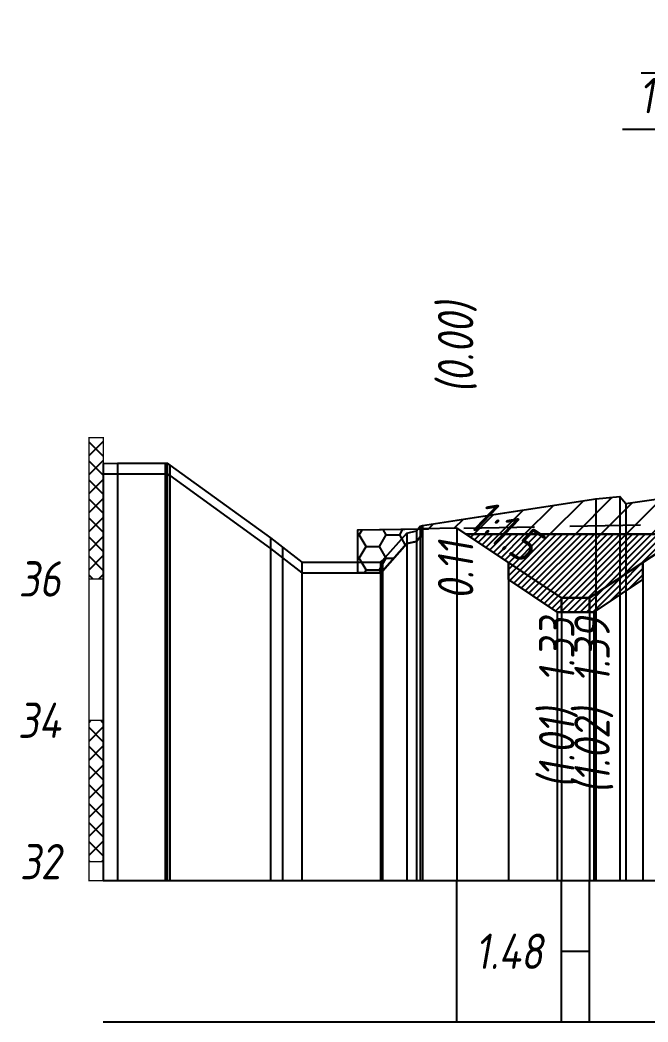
# Model space of a CAD drawing. Extents: x -717 to 1451, y -133302 to 233.
# Drawn here: x -282.5 to -238.1, y -111398.1 to -111327.2 of the extents above; entities that cross this region are included whole.
import ezdxf
from ezdxf.enums import TextEntityAlignment as Align

# ---------------------------------------------------------------- set-up
doc = ezdxf.new("R2010")
doc.units = 0
doc.linetypes.add('штриховая', pattern=[0.75, 0.5, -0.25])
for name, color, linetype in [('Интерполированный поперечник', 2, 'Continuous'), ('Код_514', 1, 'Continuous'), ('Контур_0', 7, 'Continuous'), ('Контур_508', 7, 'Continuous'), ('Контур_512', 7, 'Continuous'), ('Контур_513', 7, 'Continuous'), ('Контур_818', 7, 'Continuous'), ('Красный поперечник', 1, 'Continuous'), ('Линейка абсолютных высот', 7, 'Continuous'), ('Объём_2650', 7, 'Continuous'), ('Объём_2662', 7, 'Continuous'), ('Объём_2663', 7, 'Continuous'), ('Объём_2664', 7, 'Continuous'), ('Объём_2667', 7, 'Continuous'), ('Объём_2668', 7, 'Continuous'), ('Объём_2669', 7, 'Continuous'), ('Объём_2675', 7, 'Continuous'), ('Рабочие отметки', 7, 'Continuous'), ('Рабочие отметки доп.', 7, 'Continuous'), ('Таблица', 7, 'Continuous'), ('Уклоны проезжей части', 7, 'Continuous'), ('Черный поперечник', 3, 'Continuous')]:
    doc.layers.add(name, color=color, linetype=linetype)
for name, color, linetype, true_color in [('Контур_2570', 7, 'Continuous', 0x80ff00), ('Контур_2583', 3, 'Continuous', 0x00ff00), ('Контур_2584', 3, 'Continuous', 0x00ff00), ('Контур_2736', 4, 'Continuous', 0x00ffff), ('Контур_2741', 4, 'Continuous', 0x00ffff), ('Контур_2742', 4, 'Continuous', 0x00ffff), ('Контур_2743', 4, 'Continuous', 0x00ffff), ('Контур_2744', 7, 'Continuous', 0xa4ffff), ('Контур_2750', 4, 'Continuous', 0x00ffff), ('Контур_2751', 4, 'Continuous', 0x00ffff), ('Контур_2752', 4, 'Continuous', 0x00ffff), ('Контур_707', 4, 'Continuous', 0x00ffff), ('Контур_720', 131, 'Continuous', 0xaaffff), ('Объём_2583', 3, 'Continuous', 0x00ff00), ('Объём_2584', 3, 'Continuous', 0x00ff00), ('Объём_2594', 3, 'Continuous', 0x00ff00), ('Объём_2598', 3, 'Continuous', 0x00ff00), ('Объём_2600', 7, 'Continuous', 0x808000), ('Объём_2620', 2, 'Continuous', 0xffff00), ('Объём_2746', 2, 'Continuous', 0xffff00)]:
    doc.layers.add(name, color=color, linetype=linetype, true_color=true_color)
doc.styles.get("Standard").update_dxf_attribs({"font": 'txt', "height": 2.5})
doc.styles.add('М', font='romand.shx', dxfattribs={"width": 0.8, "oblique": 10, "height": 2.5})
doc.dimstyles.new('ISO-25', dxfattribs={"dimtxt": 2.5, "dimasz": 2.5, "dimexe": 1.25, "dimexo": 0.625, "dimtad": 1, "dimtxsty": 'Standard', "dimcen": 2.5, "dimadec": 0, "dimazin": 0, "dimtfac": 1, "dimtmove": 0, "dimatfit": 3, "dimfxl": 1, "dimarcsym": 0})
pattern_1 = [(45.0000013, (-356.5885, 12.8945), (-0.6735192404, 0.673519211), []), (135.0000003, (-356.5885, 12.8945), (-0.673519222, -0.67351923), [])]

# ---------------------------------------------------------------- blocks, each defined once
blk = doc.blocks.new('_Oblique')
at = {"color": 0, "linetype": 'ByBlock', "lineweight": -2}
blk.add_line((-0.5, -0.5), (0.5, 0.5), dxfattribs=at)
blk = doc.blocks.new('*D2281')
at = {"color": 0, "lineweight": -2, "transparency": 16777216}
for p, q in [((-228.541, -111358.443), (-228.541, -111333.723)), ((-221.541, -111358.163), (-221.541, -111333.723)), ((-228.541, -111334.973), (-239.869, -111334.973)), ((-221.541, -111334.973), (-228.541, -111334.973))]:
    blk.add_line(p, q, dxfattribs=at)
at = {"layer": 'Defpoints', "color": 0, "transparency": 16777216}
for p in [(-221.541, -111334.973), (-228.541, -111359.068), (-221.541, -111358.788)]:
    blk.add_point(p, dxfattribs=at)
at = {"color": 0, "lineweight": -2, "transparency": 16777216, "rotation": 180}
blk.add_blockref('_Oblique', (-228.541, -111334.973), dxfattribs=at)
at = {"color": 0, "lineweight": -2, "transparency": 16777216}
blk.add_blockref('_Oblique', (-221.541, -111334.973), dxfattribs=at)
at = {"color": 0, "transparency": 16777216, "insert": (-236.328, -111332.86), "char_height": 2.5, "width": 8.75, "attachment_point": 5, "style": 'М'}
blk.add_mtext('1,40', dxfattribs=at)
blk = doc.blocks.new('*D2286')
at = {"color": 0, "lineweight": -2, "transparency": 16777216}
for p, q in [((-228.541, -111358.443), (-228.541, -111329.723)), ((-219.041, -111358.113), (-219.041, -111329.723)), ((-228.541, -111330.973), (-238.545, -111330.973)), ((-219.041, -111330.973), (-228.541, -111330.973))]:
    blk.add_line(p, q, dxfattribs=at)
at = {"layer": 'Defpoints', "color": 0, "transparency": 16777216}
for p in [(-219.041, -111330.973), (-228.541, -111359.068), (-219.041, -111358.738)]:
    blk.add_point(p, dxfattribs=at)
at = {"color": 0, "lineweight": -2, "transparency": 16777216, "rotation": 180}
blk.add_blockref('_Oblique', (-228.541, -111330.973), dxfattribs=at)
at = {"color": 0, "lineweight": -2, "transparency": 16777216}
blk.add_blockref('_Oblique', (-219.041, -111330.973), dxfattribs=at)
at = {"color": 0, "transparency": 16777216, "insert": (-235.005, -111328.86), "char_height": 2.5, "width": 8.75, "attachment_point": 5, "style": 'М'}
blk.add_mtext('1,90', dxfattribs=at)

msp = doc.modelspace()

# ---------------------------------------------------------------- hatches: boundary and pattern name
at = {"layer": 'Линейка абсолютных высот'}
h = msp.add_hatch(dxfattribs=at)
h.set_pattern_fill('ANSI37', scale=0.3, style=0)
h.set_pattern_definition(pattern_1)
h.paths.add_polyline_path([(-276.588, -111366.762), (-276.588, -111356.762), (-277.588, -111356.762), (-277.588, -111366.762)])
h = msp.add_hatch(dxfattribs=at)
h.set_pattern_fill('ANSI37', scale=0.3, style=0)
h.set_pattern_definition(pattern_1)
h.paths.add_polyline_path([(-276.588, -111386.762), (-276.588, -111376.762), (-277.588, -111376.762), (-277.588, -111386.762)])
at = {"layer": 'Объём_2600'}
h = msp.add_hatch(dxfattribs=at)
h.set_pattern_fill('ANSI31', color=6, scale=0.4)
h.set_pattern_definition([(45, (-356.5885, 12.8945), (-0.898025612, 0.898025612), [])])
h.paths.add_polyline_path([(-254.002, -111362.977), (-241.752, -111361.095), (-240.046, -111360.937), (-239.627, -111361.414), (-237.493, -111361.106), (-231.901, -111360.394), (-221.541, -111360.159), (-221.541, -111363.183), (-235.432, -111363.6), (-250.949, -111363.6), (-251.588, -111363.174), (-254.002, -111363.217)])
h = msp.add_hatch(dxfattribs=at)
h.set_pattern_fill('HONEY', color=5, scale=0.3)
h.set_pattern_definition([(0, (-356.5885, 12.8945), (1.42875, 0.8248891935), [0.9525, -1.905]), (120, (-356.5885, 12.8945), (-1.428749997, 0.824889199), [0.9525, -1.905]), (60, (-356.5885, 12.8945), (3e-09, 1.6497783924), [-1.905, 0.9525])])
h.paths.add_polyline_path([(-255.121, -111364.263), (-256.833, -111366.203), (-256.976, -111366.332), (-258.581, -111366.329), (-258.581, -111363.299), (-254.002, -111363.217), (-254.002, -111363.727), (-254.17, -111363.771), (-254.424, -111364.111)])
at = {"layer": 'Объём_2620'}
h = msp.add_hatch(dxfattribs=at)
h.set_pattern_fill('ANSI31', color=2, scale=0.1)
h.set_pattern_definition([(45, (-356.58848, 12.8945), (-0.224506403, 0.224506403), [])])
h.paths.add_polyline_path([(-247.941, -111365.605), (-250.949, -111363.6), (-235.432, -111363.6), (-238.441, -111365.605), (-238.441, -111366.807), (-241.888, -111369.105), (-244.494, -111369.105), (-247.941, -111366.807)])

# ---------------------------------------------------------------- linework, layer by layer
at = {"layer": 'Интерполированный поперечник', "linetype": 'штриховая', "ltscale": 10, "flags": 128}
msp.add_lwpolyline([(-258.581, -111363.299), (-115.006, -111360.728)], dxfattribs=at)
at = {"layer": 'Код_514'}
for p, q in [((-251.588, -111398.105), (-251.588, -111388.105)), ((-244.191, -111398.105), (-244.191, -111388.105)), ((-242.191, -111398.105), (-242.191, -111388.105)), ((-244.191, -111393.105), (-242.191, -111393.105))]:
    msp.add_line(p, q, dxfattribs=at)
at = {"layer": 'Контур_0', "flags": 128}
for points in [[(-228.541, -111359.005), (-234.329, -111362.865), (-234.329, -111362.865), (-234.329, -111362.865), (-234.329, -111362.865), (-234.329, -111362.865), (-234.329, -111362.865), (-234.329, -111362.865), (-234.329, -111362.865), (-234.329, -111362.865), (-234.329, -111362.865), (-234.329, -111362.865), (-234.329, -111362.865), (-234.329, -111362.865), (-234.329, -111362.865), (-242.191, -111368.105)], [(-234.329, -111362.865), (-242.191, -111368.105), (-244.191, -111368.105), (-251.588, -111363.174), (-251.588, -111363.174), (-251.588, -111363.174), (-251.588, -111363.174), (-251.588, -111363.174), (-251.588, -111363.174), (-251.588, -111363.174), (-251.588, -111363.174), (-251.588, -111363.174), (-251.588, -111363.174), (-251.588, -111363.174), (-251.588, -111363.174), (-251.588, -111363.174)]]:
    msp.add_lwpolyline(points, dxfattribs=at)
at = {"layer": 'Контур_2570', "flags": 128}
msp.add_lwpolyline([(-276.588, -111359.334), (-275.59, -111359.321), (-272.217, -111359.321), (-272.064, -111359.326), (-271.89, -111359.453), (-264.748, -111364.611), (-263.913, -111365.273), (-262.537, -111366.322), (-256.976, -111366.332), (-256.833, -111366.203), (-255.121, -111364.263), (-254.424, -111364.111), (-254.424, -111364.111), (-254.17, -111363.771), (-254.002, -111363.727), (-254.002, -111362.977), (-241.752, -111361.095), (-240.046, -111360.937), (-239.627, -111361.414), (-237.493, -111361.106)], dxfattribs=at)
at = {"layer": 'Контур_2583', "flags": 128}
for points in [[(-244.494, -111369.105), (-244.191, -111369.105), (-244.191, -111368.105), (-247.941, -111365.605), (-247.941, -111366.807), (-244.494, -111369.105)], [(-238.441, -111366.807), (-238.441, -111365.605), (-242.191, -111368.105), (-242.191, -111369.105), (-241.888, -111369.105), (-238.441, -111366.807)]]:
    msp.add_lwpolyline(points, dxfattribs=at)
at = {"layer": 'Контур_2584', "flags": 128}
msp.add_lwpolyline([(-242.191, -111369.105), (-242.191, -111368.105), (-244.191, -111368.105), (-244.191, -111369.105), (-242.191, -111369.105)], dxfattribs=at)
at = {"layer": 'Контур_2736', "flags": 128}
msp.add_lwpolyline([(-234.329, -111362.865), (-242.191, -111368.105)], dxfattribs=at)
at = {"layer": 'Контур_2741', "flags": 128}
msp.add_lwpolyline([(-251.588, -111363.174), (-251.588, -111363.174)], dxfattribs=at)
at = {"layer": 'Контур_2742', "flags": 128}
msp.add_lwpolyline([(-251.588, -111363.174), (-251.588, -111363.174)], dxfattribs=at)
at = {"layer": 'Контур_2743', "flags": 128}
msp.add_lwpolyline([(-251.588, -111363.174), (-251.588, -111363.174)], dxfattribs=at)
at = {"layer": 'Контур_2744', "flags": 128}
msp.add_lwpolyline([(-251.588, -111363.174), (-251.588, -111363.174)], dxfattribs=at)
msp.add_lwpolyline([(-251.588, -111363.174), (-251.588, -111363.174)], dxfattribs=at)
msp.add_lwpolyline([(-251.588, -111363.174), (-251.588, -111363.174)], dxfattribs=at)
msp.add_lwpolyline([(-251.588, -111363.174), (-251.588, -111363.174)], dxfattribs=at)
msp.add_lwpolyline([(-251.588, -111363.174), (-251.588, -111363.174)], dxfattribs=at)
msp.add_lwpolyline([(-251.588, -111363.174), (-251.588, -111363.174)], dxfattribs=at)
at = {"layer": 'Контур_2750', "flags": 128}
msp.add_lwpolyline([(-251.588, -111363.174), (-251.588, -111363.174)], dxfattribs=at)
at = {"layer": 'Контур_2751', "flags": 128}
msp.add_lwpolyline([(-251.588, -111363.174), (-251.588, -111363.174)], dxfattribs=at)
at = {"layer": 'Контур_2752', "flags": 128}
msp.add_lwpolyline([(-251.588, -111363.174), (-251.588, -111363.174)], dxfattribs=at)
at = {"layer": 'Контур_508', "flags": 128}
msp.add_lwpolyline([(-251.588, -111363.174), (-247.941, -111365.605), (-247.941, -111366.807), (-244.494, -111369.105), (-244.191, -111369.105), (-242.191, -111369.105), (-241.888, -111369.105), (-238.441, -111366.807), (-238.441, -111365.605), (-235.432, -111363.6), (-221.541, -111363.183), (-221.541, -111360.875), (-180.773, -111360.06), (-140.005, -111360.875), (-140.005, -111363.183), (-117.666, -111363.853), (-116.34, -111364.737), (-116.037, -111364.737), (-114.037, -111364.737), (-113.734, -111364.737), (-110.287, -111362.439), (-110.287, -111361.237), (-109.263, -111360.554)], dxfattribs=at)
at = {"layer": 'Контур_512', "flags": 128}
msp.add_lwpolyline([(-251.588, -111363.174), (-247.941, -111365.605), (-247.941, -111366.807), (-244.494, -111369.105), (-244.191, -111369.105), (-242.191, -111369.105), (-241.888, -111369.105), (-238.441, -111366.807), (-238.441, -111365.605), (-235.432, -111363.6), (-221.541, -111363.183)], dxfattribs=at)
at = {"layer": 'Контур_513', "flags": 128}
msp.add_lwpolyline([(-251.588, -111363.174), (-247.941, -111365.605), (-247.941, -111366.807), (-244.494, -111369.105), (-244.191, -111369.105), (-242.191, -111369.105), (-241.888, -111369.105), (-238.441, -111366.807), (-238.441, -111365.605), (-235.432, -111363.6), (-221.541, -111363.183), (-221.541, -111360.875), (-180.773, -111360.06), (-140.005, -111360.875), (-140.005, -111363.183), (-117.666, -111363.853), (-116.34, -111364.737), (-116.037, -111364.737), (-114.037, -111364.737), (-113.734, -111364.737), (-110.287, -111362.439), (-110.287, -111361.237), (-109.263, -111360.554)], dxfattribs=at)
at = {"layer": 'Контур_707', "flags": 128}
msp.add_lwpolyline([(-244.191, -111368.105), (-251.588, -111363.174)], dxfattribs=at)
at = {"layer": 'Контур_720', "flags": 128}
msp.add_lwpolyline([(-242.191, -111368.105), (-244.191, -111368.105)], dxfattribs=at)
at = {"layer": 'Контур_818', "flags": 128}
msp.add_lwpolyline([(-251.588, -111362.607), (-241.752, -111361.095), (-240.046, -111360.937), (-239.627, -111361.414), (-237.493, -111361.106), (-231.901, -111360.394), (-231.168, -111360.374), (-180.773, -111359.249), (-178.342, -111359.195), (-127.55, -111360.183), (-126.324, -111360.211), (-117.672, -111360.589), (-110.857, -111360.707), (-110.714, -111360.683), (-109.416, -111360.499), (-109.281, -111360.552), (-109.263, -111360.554)], dxfattribs=at)
at = {"layer": 'Красный поперечник'}
for p, q in [((-242.191, -111368.105), (-228.541, -111359.005)), ((-251.588, -111363.174), (-251.588, -111388.105)), ((-251.588, -111363.174), (-244.191, -111368.105)), ((-247.941, -111365.605), (-247.941, -111388.105)), ((-238.441, -111365.605), (-238.441, -111388.105)), ((-247.941, -111366.807), (-247.941, -111388.105)), ((-238.441, -111366.807), (-238.441, -111388.105)), ((-244.191, -111368.105), (-242.191, -111368.105)), ((-244.494, -111369.105), (-244.494, -111388.105)), ((-244.191, -111369.105), (-244.191, -111388.105)), ((-242.191, -111369.105), (-242.191, -111388.105)), ((-241.888, -111369.105), (-241.888, -111388.105))]:
    msp.add_line(p, q, dxfattribs=at)
at = {"layer": 'Линейка абсолютных высот', "color": 7, "const_width": 0.1, "flags": 128}
for points in [[(-276.588, -111366.762), (-276.588, -111356.762), (-277.588, -111356.762), (-277.588, -111366.762), (-276.588, -111366.762)], [(-276.588, -111376.762), (-276.588, -111366.762), (-277.588, -111366.762), (-277.588, -111376.762), (-276.588, -111376.762)], [(-276.588, -111386.762), (-276.588, -111376.762), (-277.588, -111376.762), (-277.588, -111386.762), (-276.588, -111386.762)], [(-276.588, -111388.105), (-276.588, -111386.762), (-277.588, -111386.762), (-277.588, -111388.105), (-276.588, -111388.105)]]:
    msp.add_lwpolyline(points, dxfattribs=at)
at = {"layer": 'Объём_2583', "flags": 128}
for points in [[(-244.494, -111369.105), (-244.191, -111369.105), (-244.191, -111368.105), (-247.941, -111365.605), (-247.941, -111366.807), (-244.494, -111369.105)], [(-238.441, -111366.807), (-238.441, -111365.605), (-242.191, -111368.105), (-242.191, -111369.105), (-241.888, -111369.105), (-238.441, -111366.807)]]:
    msp.add_lwpolyline(points, dxfattribs=at)
at = {"layer": 'Объём_2584', "flags": 128}
msp.add_lwpolyline([(-242.191, -111369.105), (-242.191, -111368.105), (-244.191, -111368.105), (-244.191, -111369.105), (-242.191, -111369.105)], dxfattribs=at)
at = {"layer": 'Объём_2594', "flags": 128}
for points in [[(-244.191, -111368.105), (-247.941, -111365.605)], [(-238.441, -111365.605), (-242.191, -111368.105)]]:
    msp.add_lwpolyline(points, dxfattribs=at)
at = {"layer": 'Объём_2598', "flags": 128}
msp.add_lwpolyline([(-242.191, -111368.105), (-244.191, -111368.105)], dxfattribs=at)
at = {"layer": 'Объём_2600', "color": 5, "flags": 128}
msp.add_lwpolyline([(-255.121, -111364.263), (-256.833, -111366.203), (-256.976, -111366.332), (-258.581, -111366.329), (-258.581, -111363.299), (-254.002, -111363.217), (-254.002, -111363.727), (-254.17, -111363.771), (-254.424, -111364.111), (-255.121, -111364.263), (-255.121, -111364.263)], dxfattribs=at)
at = {"layer": 'Объём_2620', "flags": 128}
msp.add_lwpolyline([(-247.941, -111365.605), (-250.949, -111363.6), (-235.432, -111363.6), (-238.441, -111365.605), (-238.441, -111366.807), (-241.888, -111369.105), (-244.494, -111369.105), (-247.941, -111366.807), (-247.941, -111365.605), (-247.941, -111365.605)], dxfattribs=at)
at = {"layer": 'Объём_2650', "color": 6, "flags": 128}
msp.add_lwpolyline([(-254.002, -111362.977), (-241.752, -111361.095), (-240.046, -111360.937), (-239.627, -111361.414), (-237.493, -111361.106), (-231.901, -111360.394), (-221.541, -111360.159), (-221.541, -111363.183), (-235.432, -111363.6), (-250.949, -111363.6), (-251.588, -111363.174), (-254.002, -111363.217), (-254.002, -111362.977), (-254.002, -111362.977)], dxfattribs=at)
at = {"layer": 'Объём_2662', "flags": 128}
msp.add_lwpolyline([(-250.949, -111363.6), (-251.588, -111363.174)], dxfattribs=at)
at = {"layer": 'Объём_2663', "flags": 128}
for points in [[(-244.191, -111368.105), (-250.949, -111363.6)], [(-235.432, -111363.6), (-242.191, -111368.105)]]:
    msp.add_lwpolyline(points, dxfattribs=at)
at = {"layer": 'Объём_2664', "flags": 128}
msp.add_lwpolyline([(-242.191, -111368.105), (-244.191, -111368.105)], dxfattribs=at)
at = {"layer": 'Объём_2667', "flags": 128}
msp.add_lwpolyline([(-251.588, -111363.174), (-251.588, -111363.174)], dxfattribs=at)
at = {"layer": 'Объём_2668', "flags": 128}
msp.add_lwpolyline([(-251.588, -111363.174), (-251.588, -111363.174)], dxfattribs=at)
at = {"layer": 'Объём_2669', "flags": 128}
msp.add_lwpolyline([(-251.588, -111363.174), (-251.588, -111363.174)], dxfattribs=at)
at = {"layer": 'Объём_2675', "flags": 128}
msp.add_lwpolyline([(-251.588, -111363.174), (-251.588, -111363.174)], dxfattribs=at)
msp.add_lwpolyline([(-251.588, -111363.174), (-251.588, -111363.174)], dxfattribs=at)
msp.add_lwpolyline([(-251.588, -111363.174), (-251.588, -111363.174)], dxfattribs=at)
msp.add_lwpolyline([(-251.588, -111363.174), (-251.588, -111363.174)], dxfattribs=at)
msp.add_lwpolyline([(-251.588, -111363.174), (-251.588, -111363.174)], dxfattribs=at)
msp.add_lwpolyline([(-251.588, -111363.174), (-251.588, -111363.174)], dxfattribs=at)
at = {"layer": 'Объём_2746', "flags": 128}
msp.add_lwpolyline([(-241.888, -111369.105), (-244.494, -111369.105), (-247.941, -111366.807), (-247.941, -111365.605), (-244.191, -111368.105), (-242.191, -111368.105), (-238.441, -111365.605), (-238.441, -111366.807), (-241.888, -111369.105), (-241.888, -111369.105)], dxfattribs=at)
at = {"layer": 'Таблица'}
for p, q in [((-276.588, -111388.105), (-84.263, -111388.105)), ((-276.588, -111398.105), (-84.263, -111398.105))]:
    msp.add_line(p, q, dxfattribs=at)
at = {"layer": 'Черный поперечник', "color": 7}
for p, q in [((-276.588, -111358.584), (-276.588, -111388.105)), ((-275.59, -111358.571), (-275.59, -111388.105)), ((-272.217, -111358.571), (-272.217, -111388.105)), ((-272.064, -111358.576), (-272.064, -111388.105)), ((-271.89, -111358.703), (-271.89, -111388.105)), ((-241.752, -111361.095), (-241.752, -111388.105)), ((-240.046, -111360.937), (-240.046, -111388.105)), ((-239.627, -111361.414), (-239.627, -111388.105)), ((-254.17, -111363.021), (-254.17, -111388.105)), ((-254.002, -111362.977), (-254.002, -111388.105)), ((-264.748, -111363.861), (-264.748, -111388.105)), ((-255.121, -111363.513), (-255.121, -111388.105)), ((-254.424, -111363.361), (-254.424, -111388.105)), ((-263.913, -111364.523), (-263.913, -111388.105)), ((-256.833, -111365.453), (-256.833, -111388.105)), ((-262.537, -111365.572), (-262.537, -111388.105)), ((-256.976, -111365.582), (-256.976, -111388.105))]:
    msp.add_line(p, q, dxfattribs=at)
at = {"layer": 'Черный поперечник', "flags": 128}
msp.add_lwpolyline([(-276.588, -111358.584), (-275.59, -111358.571), (-272.217, -111358.571), (-272.064, -111358.576), (-271.89, -111358.703), (-264.748, -111363.861), (-263.913, -111364.523), (-262.537, -111365.572), (-256.976, -111365.582), (-256.833, -111365.453), (-255.121, -111363.513), (-254.424, -111363.361), (-254.17, -111363.021), (-254.002, -111362.977), (-241.752, -111361.095), (-240.046, -111360.937), (-239.627, -111361.414), (-237.493, -111361.106), (-231.901, -111360.394), (-231.168, -111360.374), (-180.773, -111359.249), (-178.342, -111359.195), (-127.55, -111360.183)], dxfattribs=at)

# ---------------------------------------------------------------- texts
at = {"layer": 'Код_514', "style": 'М', "oblique": 10, "width": 0.8}
msp.add_text('1.48', height=2.5, dxfattribs=at).set_placement((-247.89, -111393.105), align=Align.MIDDLE_CENTER)
at = {"layer": 'Линейка абсолютных высот', "style": 'М', "oblique": 10, "width": 0.8}
for s, p in [('36', (-279.588, -111366.762)), ('34', (-279.588, -111376.762)), ('32', (-279.588, -111386.762))]:
    msp.add_text(s, height=2.5, dxfattribs=at).set_placement(p, align=Align.MIDDLE_RIGHT)
at = {"layer": 'Рабочие отметки', "color": 1, "style": 'М', "oblique": 10, "width": 0.8}
for s, p in [('0.11', (-251.667, -111364.105)), ('1.33', (-244.519, -111369.492)), ('1.39', (-242.019, -111369.492))]:
    msp.add_text(s, height=2.5, rotation=90, dxfattribs=at).set_placement(p, align=Align.MIDDLE_RIGHT)
at = {"layer": 'Рабочие отметки доп.', "color": 1, "style": 'М', "oblique": 10, "width": 0.8}
msp.add_text('(0.00)', height=2.5, rotation=90, dxfattribs=at).set_placement((-251.667, -111353.605), align=Align.MIDDLE_LEFT)
for s, p in [('(1.01)', (-244.519, -111375.886)), ('(1.02)', (-242.019, -111375.886))]:
    msp.add_text(s, height=2.5, rotation=90, dxfattribs=at).set_placement(p, align=Align.MIDDLE_RIGHT)
at = {"layer": 'Уклоны проезжей части', "color": 1, "style": 'М', "oblique": 10, "width": 0.8}
msp.add_text('1:1.5', height=2.5, rotation=326.30994, dxfattribs=at).set_placement((-249.288, -111364.991), align=Align.BOTTOM_CENTER)

# ---------------------------------------------------------------- dimensions: what is measured, and where the dimension line sits
at = {"color": 5}
for base, p2, picture, middle in [((-219.041, -111330.973), (-219.041, -111358.738), '*D2286', (-235.005, -111330.973)), ((-221.541, -111334.973), (-221.541, -111358.788), '*D2281', (-236.328, -111334.973))]:
    dim = msp.add_linear_dim(base=base, p1=(-228.541, -111359.068), p2=p2, angle=180, dimstyle='ISO-25', override={"dimasz": 1, "dimlfac": 0.2, "dimzin": 0, "dimtxsty": 'М', "dimblk1": 'Oblique', "dimblk2": 'Oblique', "dimsah": 1}, dxfattribs=at)
    dim.commit()
    dim.dimension.update_dxf_attribs({"geometry": picture, "text_midpoint": middle, "dimtype": 160})

doc.saveas('drawing.dxf')
